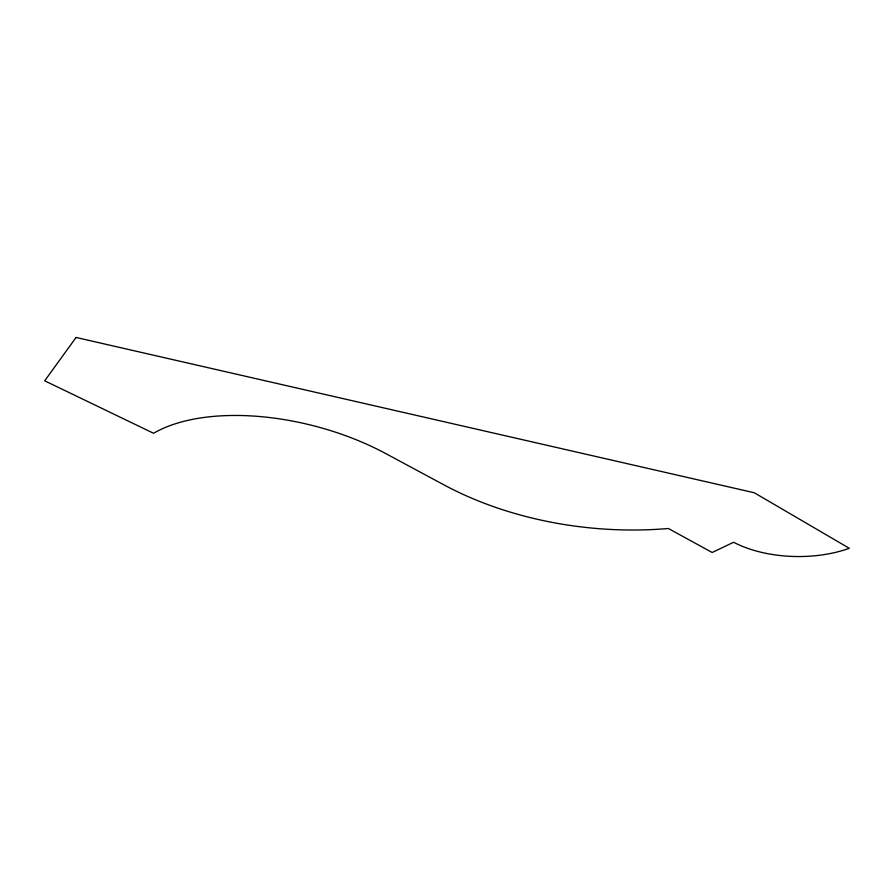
<?xml version="1.0" encoding="UTF-8"?>
<svg xmlns="http://www.w3.org/2000/svg" width="894" height="894" viewBox="0 0 894 894"><rect width="100%" height="100%" fill="white"/><g stroke="black" fill="none" stroke-linecap="round" stroke-linejoin="round"><path stroke-width="1.34" d="M76.057 337.463L44.7 380.81L153.567 433.277A172.631 86.349 14.6 0 1 385.705 453.549L443.949 484.872A273.162 172.721 5.5 0 0 668.343 528.488L712.172 552.492L733.628 542.256A91.255 48.555 0.7 0 0 849.3 548.301L754.29 492.762L76.057 337.463"/></g></svg>
